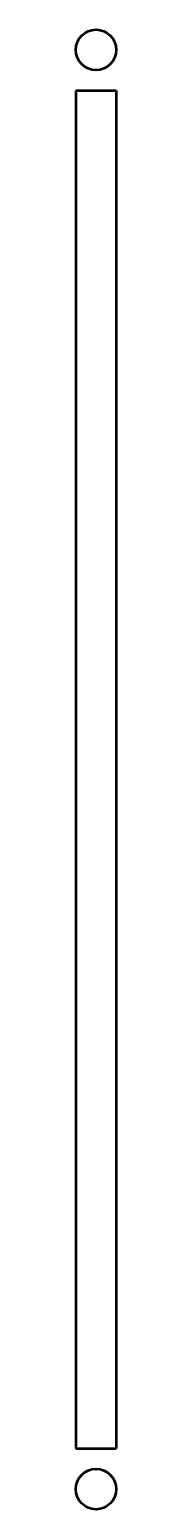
# Model space of a CAD drawing. Header units: millimetres. Extents: x -1 to 1, y -36.5 to 36.5.
import ezdxf

# ---------------------------------------------------------------- set-up
doc = ezdxf.new("R2010")
doc.units = ezdxf.units.MM
doc.layers.add('cutout', color=178, linetype='Continuous', lineweight=50, true_color=0x000000)

msp = doc.modelspace()

# ---------------------------------------------------------------- linework, layer by layer
at = {"layer": 'cutout'}
for p, q in [((-1, 33.5), (-1, -33.5)), ((-1, 33.5), (1, 33.5)), ((1, 33.5), (1, -33.5)), ((-1, -33.5), (1, -33.5))]:
    msp.add_line(p, q, dxfattribs=at)
for centre in [(0, 35.5), (0, -35.5)]:
    msp.add_circle(centre, 1, dxfattribs=at)

doc.saveas('drawing.dxf')
